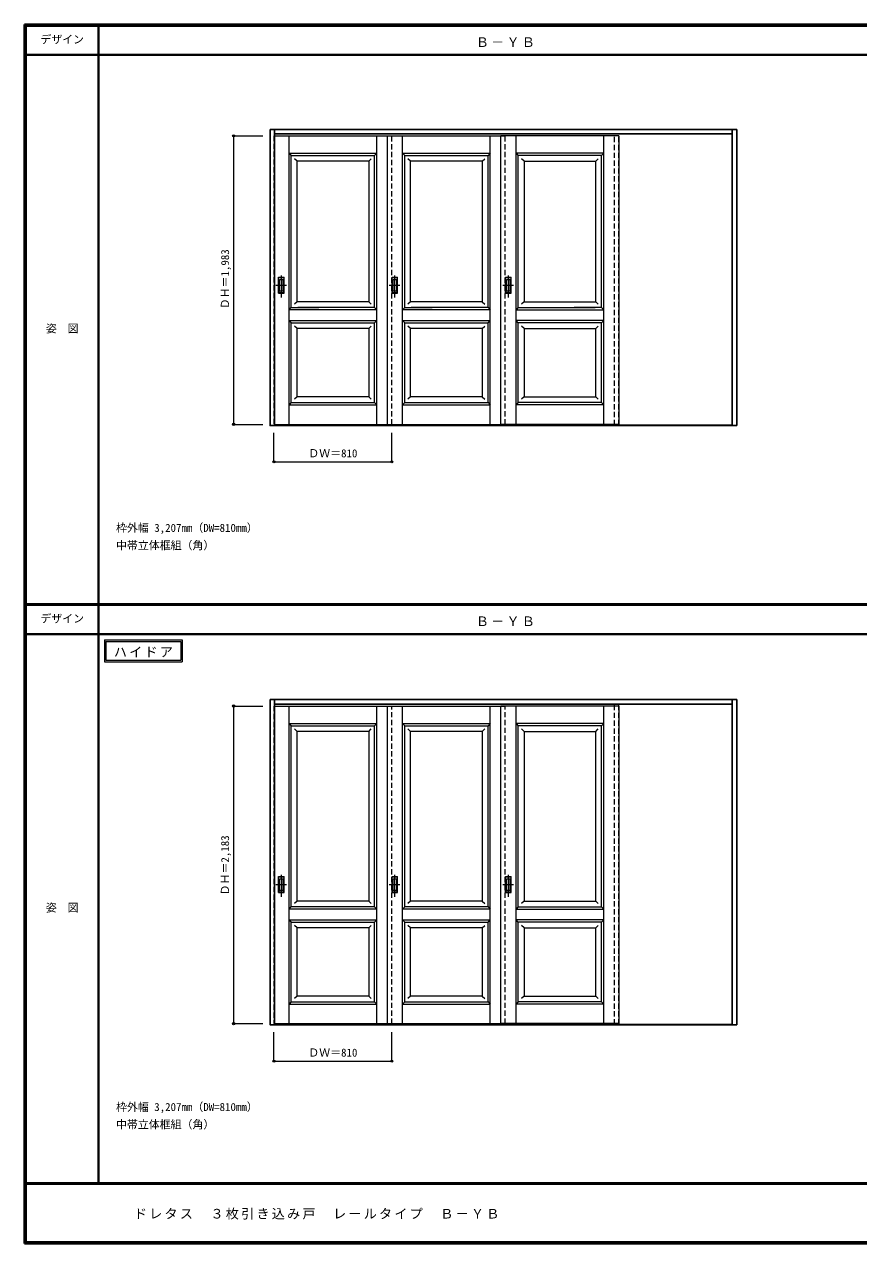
# Model space of a CAD drawing. Units: millimetres, scale not verified. Extents: x -6000 to 5700, y -4307 to 4175.
# Drawn here: x -6000 to -267, y -4205 to 4175 of the extents above; entities that cross this region are included whole.
import ezdxf
from ezdxf.enums import TextEntityAlignment as Align

# ---------------------------------------------------------------- set-up
doc = ezdxf.new("R2010")
doc.units = ezdxf.units.MM
doc.header["$LTSCALE"] = 30
doc.header["$PDMODE"] = 32
doc.header["$PDSIZE"] = 15
doc.linetypes.add('CHAIN1', pattern=[8, 5, -1, 1, -1])
doc.linetypes.add('DASHED1', pattern=[1.8, 1.2, -0.6])
for name, color, linetype, lineweight in [('0-2_扉', 7, 'Continuous', 18), ('0-4_枠', 3, 'Continuous', 25), ('0-6_引手', 7, 'Continuous', 18), ('0-A_文字', 7, 'Continuous', 18), ('0-B_寸法', 4, 'Continuous', 9), ('F-1_枠', 6, 'Continuous', 40), ('F-A_文字', 7, 'Continuous', 18)]:
    doc.layers.add(name, color=color, linetype=linetype, lineweight=lineweight)
doc.styles.add('ＭＳ ゴシック', font='')
doc.styles.get('ＭＳ ゴシック').set_extended_font_data('MS Gothic')

msp = doc.modelspace()

# ---------------------------------------------------------------- linework, layer by layer
at = {"layer": '0-2_扉', "color": 4, "linetype": 'DASHED1', "lineweight": 9}
for p, q in [((-4285, 3409), (-4285, 1426)), ((-4282, 3409), (-4285, 3409)), ((-3475, 1426), (-3475, 3409)), ((-2695, 1426), (-2695, 3409)), ((-1945, 1421), (-1945, 3423)), ((-1915, 1421), (-1915, 3423)), ((-4282, 1426), (-4285, 1426)), ((-4285, -510.25), (-4285, -2693.25)), ((-4282, -510.25), (-4285, -510.25)), ((-4282, -2693.25), (-4285, -2693.25))]:
    msp.add_line(p, q, dxfattribs=at)
at = {"layer": '0-2_扉'}
for p, q in [((-4282, 3409), (-3475, 3409)), ((-4181.5, 1426), (-4181.5, 3409)), ((-3578.5, 1426), (-3578.5, 3409)), ((-3505, 1426), (-3505, 3409)), ((-3505, 3409), (-2695, 3409)), ((-3401.5, 1426), (-3401.5, 3409)), ((-2798.5, 1426), (-2798.5, 3409)), ((-2725, 1426), (-2725, 3409)), ((-1915, 3409), (-2725, 3409)), ((-2621.5, 1426), (-2621.5, 3409)), ((-2018.5, 1426), (-2018.5, 3409)), ((-4181.5, 3289), (-4166.5, 3274)), ((-4166.5, 2360.24), (-4166.5, 3274)), ((-4166.5, 3274), (-3593.5, 3274)), ((-3593.5, 2229), (-3593.5, 3274)), ((-3401.5, 3289), (-3386.5, 3274)), ((-3386.5, 2360.24), (-3386.5, 3274)), ((-3386.5, 3274), (-2813.5, 3274)), ((-2813.5, 2229), (-2813.5, 3274)), ((-2606.5, 2229), (-2606.5, 3274)), ((-2033.5, 3274), (-2606.5, 3274)), ((-2018.5, 3289), (-2033.5, 3274)), ((-2033.5, 2360.24), (-2033.5, 3274)), ((-4126.46, 3234), (-4144.14, 3251.68)), ((-3633.5, 3234), (-4126.5, 3234)), ((-4126.5, 2269), (-4126.5, 3234)), ((-3633.5, 3234), (-3615.82, 3251.68)), ((-3633.5, 3234), (-3633.5, 2269)), ((-3346.46, 3234), (-3364.14, 3251.68)), ((-2853.5, 3234), (-3346.5, 3234)), ((-3346.5, 2269), (-3346.5, 3234)), ((-2853.5, 3234), (-2835.82, 3251.68)), ((-2853.5, 3234), (-2853.5, 2269)), ((-2566.5, 3234), (-2584.18, 3251.68)), ((-2566.5, 3234), (-2073.5, 3234)), ((-2566.5, 3234), (-2566.5, 2269)), ((-2073.54, 3234), (-2055.86, 3251.68)), ((-2073.5, 2269), (-2073.5, 3234)), ((-4166.31, 3091), (-4166.5, 3091)), ((-3386.31, 3091), (-3386.5, 3091)), ((-2033.69, 3091), (-2033.5, 3091)), ((-4166.5, 2229), (-4166.5, 2371.05)), ((-3386.5, 2229), (-3386.5, 2371.05)), ((-2033.5, 2229), (-2033.5, 2371.05)), ((-4126.5, 2269), (-4144.18, 2251.32)), ((-3633.5, 2269), (-4126.5, 2269)), ((-3633.5, 2269), (-3615.82, 2251.32)), ((-3346.5, 2269), (-3364.18, 2251.32)), ((-2853.5, 2269), (-3346.5, 2269)), ((-2853.5, 2269), (-2835.82, 2251.32)), ((-2566.5, 2269), (-2584.18, 2251.32)), ((-2566.5, 2269), (-2073.5, 2269)), ((-2073.5, 2269), (-2055.82, 2251.32)), ((-4181.5, 2214), (-4166.5, 2229)), ((-4166.5, 2229), (-3977.5, 2229)), ((-3593.5, 2229), (-4121.5, 2229)), ((-3401.5, 2214), (-3386.5, 2229)), ((-3386.5, 2229), (-3197.5, 2229)), ((-2813.5, 2229), (-3341.5, 2229)), ((-2606.5, 2229), (-2078.5, 2229)), ((-2033.5, 2229), (-2222.5, 2229)), ((-2018.5, 2214), (-2033.5, 2229)), ((-4181.5, 2139), (-4166.5, 2124)), ((-4181.5, 2139), (-3578.5, 2139)), ((-4166.5, 1576), (-4166.5, 2124)), ((-4126.46, 2084), (-4144.14, 2101.68)), ((-3633.5, 2084), (-3615.82, 2101.68)), ((-3593.5, 1576), (-3593.5, 2124)), ((-3401.5, 2139), (-3386.5, 2124)), ((-3401.5, 2139), (-2798.5, 2139)), ((-3386.5, 1576), (-3386.5, 2124)), ((-3346.46, 2084), (-3364.14, 2101.68)), ((-2853.5, 2084), (-2835.82, 2101.68)), ((-2813.5, 1576), (-2813.5, 2124)), ((-2018.5, 2139), (-2621.5, 2139)), ((-2606.5, 1576), (-2606.5, 2124)), ((-2566.5, 2084), (-2584.18, 2101.68)), ((-2073.54, 2084), (-2055.86, 2101.68)), ((-2018.5, 2139), (-2033.5, 2124)), ((-2033.5, 1576), (-2033.5, 2124)), ((-3633.5, 2084), (-4126.5, 2084)), ((-4126.5, 1616), (-4126.5, 2084)), ((-3633.5, 2084), (-3633.5, 1616)), ((-2853.5, 2084), (-3346.5, 2084)), ((-3346.5, 1616), (-3346.5, 2084)), ((-2853.5, 2084), (-2853.5, 1616)), ((-2566.5, 2084), (-2073.5, 2084)), ((-2566.5, 2084), (-2566.5, 1616)), ((-2073.5, 1616), (-2073.5, 2084)), ((-4126.5, 1616), (-4144.18, 1598.32)), ((-4126.5, 1616), (-4126.5, 1617.43)), ((-3633.5, 1616), (-4126.5, 1616)), ((-3633.5, 1616), (-3615.82, 1598.32)), ((-3346.5, 1616), (-3364.18, 1598.32)), ((-3346.5, 1616), (-3346.5, 1617.43)), ((-2853.5, 1616), (-3346.5, 1616)), ((-2853.5, 1616), (-2835.82, 1598.32)), ((-2566.5, 1616), (-2584.18, 1598.32)), ((-2566.5, 1616), (-2073.5, 1616)), ((-2073.5, 1616), (-2073.5, 1617.43)), ((-2073.5, 1616), (-2055.82, 1598.32)), ((-4166.5, 1576), (-4181.5, 1561)), ((-4181.5, 1561), (-3578.5, 1561)), ((-3386.5, 1576), (-3401.5, 1561)), ((-3401.5, 1561), (-2798.5, 1561)), ((-2018.5, 1561), (-2621.5, 1561)), ((-2033.5, 1576), (-2018.5, 1561)), ((-4282, 1426), (-3475, 1426)), ((-3505, 1426), (-2695, 1426)), ((-4282, -510.25), (-3475, -510.25)), ((-4181.5, -2693.25), (-4181.5, -510.25)), ((-3578.5, -2693.25), (-3578.5, -510.25)), ((-3505, -2693.25), (-3505, -510.25)), ((-3505, -510.25), (-2695, -510.25)), ((-3401.5, -2693.25), (-3401.5, -510.25)), ((-2798.5, -2693.25), (-2798.5, -510.25)), ((-2725, -2693.25), (-2725, -510.25)), ((-1915, -510.25), (-2725, -510.25)), ((-2621.5, -2693.25), (-2621.5, -510.25)), ((-2018.5, -2693.25), (-2018.5, -510.25)), ((-4181.5, -630.25), (-4166.5, -645.25)), ((-4166.5, -645.25), (-3593.5, -645.25)), ((-4166.5, -1890.25), (-4166.5, -645.25)), ((-4126.46, -685.25), (-4144.14, -667.57)), ((-3633.5, -685.25), (-3615.82, -667.57)), ((-3593.5, -1890.25), (-3593.5, -645.25)), ((-3401.5, -630.25), (-3386.5, -645.25)), ((-3386.5, -645.25), (-2813.5, -645.25)), ((-3386.5, -1890.25), (-3386.5, -645.25)), ((-3346.46, -685.25), (-3364.14, -667.57)), ((-2853.5, -685.25), (-2835.82, -667.57)), ((-2813.5, -1890.25), (-2813.5, -645.25)), ((-2033.5, -645.25), (-2606.5, -645.25)), ((-2606.5, -1890.25), (-2606.5, -645.25)), ((-2566.5, -685.25), (-2584.18, -667.57)), ((-2073.54, -685.25), (-2055.86, -667.57)), ((-2018.5, -630.25), (-2033.5, -645.25)), ((-2033.5, -1890.25), (-2033.5, -645.25)), ((-3633.5, -685.25), (-4126.5, -685.25)), ((-4126.5, -1850.25), (-4126.5, -685.25)), ((-3633.5, -685.25), (-3633.5, -1850.25)), ((-2853.5, -685.25), (-3346.5, -685.25)), ((-3346.5, -1850.25), (-3346.5, -685.25)), ((-2853.5, -685.25), (-2853.5, -1850.25)), ((-2566.5, -685.25), (-2073.5, -685.25)), ((-2566.5, -685.25), (-2566.5, -1850.25)), ((-2073.5, -1850.25), (-2073.5, -685.25)), ((-4166.31, -828.25), (-4166.5, -828.25)), ((-3386.31, -828.25), (-3386.5, -828.25)), ((-2033.69, -828.25), (-2033.5, -828.25)), ((-4181.5, -1905.25), (-4166.5, -1890.25)), ((-3593.5, -1890.25), (-4166.5, -1890.25)), ((-4126.5, -1850.25), (-4144.18, -1867.93)), ((-3633.5, -1850.25), (-4126.5, -1850.25)), ((-3633.5, -1850.25), (-3615.82, -1867.93)), ((-3401.5, -1905.25), (-3386.5, -1890.25)), ((-2813.5, -1890.25), (-3386.5, -1890.25)), ((-3346.5, -1850.25), (-3364.18, -1867.93)), ((-2853.5, -1850.25), (-3346.5, -1850.25)), ((-2853.5, -1850.25), (-2835.82, -1867.93)), ((-2606.5, -1890.25), (-2033.5, -1890.25)), ((-2566.5, -1850.25), (-2584.18, -1867.93)), ((-2566.5, -1850.25), (-2073.5, -1850.25)), ((-2073.5, -1850.25), (-2055.82, -1867.93)), ((-2018.5, -1905.25), (-2033.5, -1890.25)), ((-4181.5, -1980.25), (-4166.5, -1995.25)), ((-4181.5, -1980.25), (-3578.5, -1980.25)), ((-4166.5, -2543.25), (-4166.5, -1995.25)), ((-3593.5, -2543.25), (-3593.5, -1995.25)), ((-3401.5, -1980.25), (-3386.5, -1995.25)), ((-3401.5, -1980.25), (-2798.5, -1980.25)), ((-3386.5, -2543.25), (-3386.5, -1995.25)), ((-2813.5, -2543.25), (-2813.5, -1995.25)), ((-2018.5, -1980.25), (-2621.5, -1980.25)), ((-2606.5, -2543.25), (-2606.5, -1995.25)), ((-2018.5, -1980.25), (-2033.5, -1995.25)), ((-2033.5, -2543.25), (-2033.5, -1995.25)), ((-4126.46, -2035.25), (-4144.14, -2017.57)), ((-3633.5, -2035.25), (-4126.5, -2035.25)), ((-4126.5, -2503.25), (-4126.5, -2035.25)), ((-3633.5, -2035.25), (-3615.82, -2017.57)), ((-3633.5, -2035.25), (-3633.5, -2503.25)), ((-3346.46, -2035.25), (-3364.14, -2017.57)), ((-2853.5, -2035.25), (-3346.5, -2035.25)), ((-3346.5, -2503.25), (-3346.5, -2035.25)), ((-2853.5, -2035.25), (-2835.82, -2017.57)), ((-2853.5, -2035.25), (-2853.5, -2503.25)), ((-2566.5, -2035.25), (-2584.18, -2017.57)), ((-2566.5, -2035.25), (-2073.5, -2035.25)), ((-2566.5, -2035.25), (-2566.5, -2503.25)), ((-2073.54, -2035.25), (-2055.86, -2017.57)), ((-2073.5, -2503.25), (-2073.5, -2035.25)), ((-4126.5, -2503.25), (-4144.18, -2520.93)), ((-4126.5, -2503.25), (-4126.5, -2501.82)), ((-3633.5, -2503.25), (-4126.5, -2503.25)), ((-3633.5, -2503.25), (-3615.82, -2520.93)), ((-3346.5, -2503.25), (-3364.18, -2520.93)), ((-3346.5, -2503.25), (-3346.5, -2501.82)), ((-2853.5, -2503.25), (-3346.5, -2503.25)), ((-2853.5, -2503.25), (-2835.82, -2520.93)), ((-2566.5, -2503.25), (-2584.18, -2520.93)), ((-2566.5, -2503.25), (-2073.5, -2503.25)), ((-2073.5, -2503.25), (-2073.5, -2501.82)), ((-2073.5, -2503.25), (-2055.82, -2520.93)), ((-4166.5, -2543.25), (-4181.5, -2558.25)), ((-4181.5, -2558.25), (-3578.5, -2558.25)), ((-3386.5, -2543.25), (-3401.5, -2558.25)), ((-3401.5, -2558.25), (-2798.5, -2558.25)), ((-2018.5, -2558.25), (-2621.5, -2558.25)), ((-2033.5, -2543.25), (-2018.5, -2558.25)), ((-4282, -2693.25), (-3475, -2693.25)), ((-3505, -2693.25), (-2695, -2693.25))]:
    msp.add_line(p, q, dxfattribs=at)
at = {"layer": '0-2_扉', "color": 3, "lineweight": 25}
msp.add_line((-2725, 1418), (-2695, 1418), dxfattribs=at)
at = {"layer": '0-2_扉'}
for points in [[(-1915, 3409), (-1915, 1426), (-2725, 1426)], [(-4181.5, 3289), (-3578.5, 3289), (-3593.5, 3274)], [(-3401.5, 3289), (-2798.5, 3289), (-2813.5, 3274)], [(-2018.5, 3289), (-2621.5, 3289), (-2606.5, 3274)], [(-3593.5, 2229), (-3578.5, 2214), (-4181.5, 2214)], [(-2813.5, 2229), (-2798.5, 2214), (-3401.5, 2214)], [(-2606.5, 2229), (-2621.5, 2214), (-2018.5, 2214)], [(-4166.5, 2124), (-3593.5, 2124), (-3578.5, 2139)], [(-3386.5, 2124), (-2813.5, 2124), (-2798.5, 2139)], [(-2033.5, 2124), (-2606.5, 2124), (-2621.5, 2139)], [(-4166.5, 1576), (-3593.5, 1576), (-3578.5, 1561)], [(-3386.5, 1576), (-2813.5, 1576), (-2798.5, 1561)], [(-2033.5, 1576), (-2606.5, 1576), (-2621.5, 1561)], [(-1915, -510.25), (-1915, -2693.25), (-2725, -2693.25)], [(-4181.5, -630.25), (-3578.5, -630.25), (-3593.5, -645.25)], [(-3401.5, -630.25), (-2798.5, -630.25), (-2813.5, -645.25)], [(-2018.5, -630.25), (-2621.5, -630.25), (-2606.5, -645.25)], [(-3593.5, -1890.25), (-3578.5, -1905.25), (-4181.5, -1905.25)], [(-2813.5, -1890.25), (-2798.5, -1905.25), (-3401.5, -1905.25)], [(-2606.5, -1890.25), (-2621.5, -1905.25), (-2018.5, -1905.25)], [(-4166.5, -1995.25), (-3593.5, -1995.25), (-3578.5, -1980.25)], [(-3386.5, -1995.25), (-2813.5, -1995.25), (-2798.5, -1980.25)], [(-2033.5, -1995.25), (-2606.5, -1995.25), (-2621.5, -1980.25)], [(-4166.5, -2543.25), (-3593.5, -2543.25), (-3578.5, -2558.25)], [(-3386.5, -2543.25), (-2813.5, -2543.25), (-2798.5, -2558.25)], [(-2033.5, -2543.25), (-2606.5, -2543.25), (-2621.5, -2558.25)]]:
    msp.add_lwpolyline(points, dxfattribs=at)
at = {"layer": '0-4_枠'}
for p, q in [((-4312, 3453), (-1105, 3453)), ((-4282, 1418), (-4282, 3453)), ((-1135, 1418), (-1135, 3453)), ((-1105, 1418), (-1105, 3453)), ((-4282, 3423), (-1135, 3423)), ((-1135, 1421), (-4282, 1421)), ((-1135, 1418), (-4282, 1418)), ((-1105, 1418), (-1135, 1418)), ((-4312, -466.25), (-1105, -466.25)), ((-4282, -2701.25), (-4282, -466.25)), ((-4282, -496.25), (-1135, -496.25)), ((-1135, -2701.25), (-1135, -466.25)), ((-1105, -2701.25), (-1105, -466.25)), ((-1135, -2698.25), (-4282, -2698.25)), ((-1135, -2701.25), (-4282, -2701.25)), ((-2725, -2701.25), (-2695, -2701.25)), ((-1105, -2701.25), (-1135, -2701.25))]:
    msp.add_line(p, q, dxfattribs=at)
at = {"layer": '0-4_枠', "color": 4, "linetype": 'DASHED1', "lineweight": 9}
for p, q in [((-1945, -2698.25), (-1945, -496.25)), ((-1915, -2698.25), (-1915, -496.25)), ((-3475, -2693.25), (-3475, -510.25)), ((-2695, -2693.25), (-2695, -510.25))]:
    msp.add_line(p, q, dxfattribs=at)
at = {"layer": '0-4_枠'}
for points in [[(-4282, 1418), (-4312, 1418), (-4312, 3453)], [(-4282, -2701.25), (-4312, -2701.25), (-4312, -466.25)]]:
    msp.add_lwpolyline(points, dxfattribs=at)
at = {"layer": '0-6_引手'}
for p, q in [((-4253, 2438.5), (-4215, 2438.5)), ((-4253, 2328.5), (-4253, 2438.5)), ((-4215, 2328.5), (-4215, 2438.5)), ((-3473, 2438.5), (-3435, 2438.5)), ((-3473, 2328.5), (-3473, 2438.5)), ((-3435, 2328.5), (-3435, 2438.5)), ((-2693, 2438.5), (-2655, 2438.5)), ((-2693, 2328.5), (-2693, 2438.5)), ((-2655, 2328.5), (-2655, 2438.5)), ((-4246.5, 2422.5), (-4221.5, 2422.5)), ((-4246.5, 2344.5), (-4246.5, 2422.5)), ((-4221.5, 2344.5), (-4221.5, 2422.5)), ((-3466.5, 2422.5), (-3441.5, 2422.5)), ((-3466.5, 2344.5), (-3466.5, 2422.5)), ((-3441.5, 2344.5), (-3441.5, 2422.5)), ((-2686.5, 2422.5), (-2661.5, 2422.5)), ((-2686.5, 2344.5), (-2686.5, 2422.5)), ((-2661.5, 2344.5), (-2661.5, 2422.5)), ((-4253, 2328.5), (-4215, 2328.5)), ((-4246.5, 2344.5), (-4221.5, 2344.5)), ((-3473, 2328.5), (-3435, 2328.5)), ((-3466.5, 2344.5), (-3441.5, 2344.5)), ((-2693, 2328.5), (-2655, 2328.5)), ((-2686.5, 2344.5), (-2661.5, 2344.5)), ((-4253, -1680.75), (-4215, -1680.75)), ((-4253, -1790.75), (-4253, -1680.75)), ((-4246.5, -1696.75), (-4221.5, -1696.75)), ((-4246.5, -1774.75), (-4246.5, -1696.75)), ((-4221.5, -1774.75), (-4221.5, -1696.75)), ((-4215, -1790.75), (-4215, -1680.75)), ((-3473, -1680.75), (-3435, -1680.75)), ((-3473, -1790.75), (-3473, -1680.75)), ((-3466.5, -1696.75), (-3441.5, -1696.75)), ((-3466.5, -1774.75), (-3466.5, -1696.75)), ((-3441.5, -1774.75), (-3441.5, -1696.75)), ((-3435, -1790.75), (-3435, -1680.75)), ((-2693, -1680.75), (-2655, -1680.75)), ((-2693, -1790.75), (-2693, -1680.75)), ((-2686.5, -1696.75), (-2661.5, -1696.75)), ((-2686.5, -1774.75), (-2686.5, -1696.75)), ((-2661.5, -1774.75), (-2661.5, -1696.75)), ((-2655, -1790.75), (-2655, -1680.75)), ((-4253, -1790.75), (-4215, -1790.75)), ((-4246.5, -1774.75), (-4221.5, -1774.75)), ((-3473, -1790.75), (-3435, -1790.75)), ((-3466.5, -1774.75), (-3441.5, -1774.75)), ((-2693, -1790.75), (-2655, -1790.75)), ((-2686.5, -1774.75), (-2661.5, -1774.75))]:
    msp.add_line(p, q, dxfattribs=at)
at = {"layer": '0-6_引手', "linetype": 'CHAIN1'}
for p, q in [((-4234, 2298.27), (-4234, 2469.12)), ((-3454, 2298.27), (-3454, 2469.12)), ((-2674, 2298.27), (-2674, 2469.12)), ((-4272.07, 2383.5), (-4199.56, 2383.5)), ((-3492.07, 2383.5), (-3419.56, 2383.5)), ((-2712.07, 2383.5), (-2639.56, 2383.5)), ((-4234, -1820.98), (-4234, -1650.13)), ((-3454, -1820.98), (-3454, -1650.13)), ((-2674, -1820.98), (-2674, -1650.13)), ((-4272.07, -1735.75), (-4199.56, -1735.75)), ((-3492.07, -1735.75), (-3419.56, -1735.75)), ((-2712.07, -1735.75), (-2639.56, -1735.75))]:
    msp.add_line(p, q, dxfattribs=at)
at = {"layer": '0-6_引手', "linetype": 'DASHED1'}
for p, q in [((-4218, 2332.5), (-4218, 2434.5)), ((-3438, 2332.5), (-3438, 2434.5)), ((-2658, 2332.5), (-2658, 2434.5)), ((-4250, 2332.5), (-4218, 2332.5)), ((-3470, 2332.5), (-3438, 2332.5)), ((-2690, 2332.5), (-2658, 2332.5)), ((-4218, -1786.75), (-4218, -1684.75)), ((-3438, -1786.75), (-3438, -1684.75)), ((-2658, -1786.75), (-2658, -1684.75)), ((-4250, -1786.75), (-4218, -1786.75)), ((-3470, -1786.75), (-3438, -1786.75)), ((-2690, -1786.75), (-2658, -1786.75))]:
    msp.add_line(p, q, dxfattribs=at)
for points in [[(-4250, 2332.5), (-4250, 2434.5), (-4218, 2434.5)], [(-3470, 2332.5), (-3470, 2434.5), (-3438, 2434.5)], [(-2690, 2332.5), (-2690, 2434.5), (-2658, 2434.5)], [(-4250, -1786.75), (-4250, -1684.75), (-4218, -1684.75)], [(-3470, -1786.75), (-3470, -1684.75), (-3438, -1684.75)], [(-2690, -1786.75), (-2690, -1684.75), (-2658, -1684.75)]]:
    msp.add_lwpolyline(points, dxfattribs=at)
at = {"layer": '0-A_文字'}
for p, q in [((-5450, -55.5), (-5450, -205.5)), ((-5440, -65.5), (-4925.67, -65.5)), ((-4925.67, -65.5), (-4925.67, -195.5)), ((-5450, -205.5), (-4915.67, -205.5))]:
    msp.add_line(p, q, dxfattribs=at)
for points in [[(-5450, -55.5), (-4915.67, -55.5), (-4915.67, -205.5)], [(-5440, -65.5), (-5440, -195.5), (-4925.67, -195.5)]]:
    msp.add_lwpolyline(points, dxfattribs=at)
at = {"layer": '0-B_寸法'}
for p, q in [((-4562, 3409), (-4362, 3409)), ((-4562, 3409), (-4562, 1426)), ((-4562, 1426), (-4362, 1426)), ((-4285, 1168), (-4285, 1368)), ((-3475, 1168), (-3475, 1368)), ((-4285, 1168), (-3475, 1168)), ((-4562, -510.25), (-4362, -510.25)), ((-4562, -510.25), (-4562, -2693.25)), ((-4562, -2693.25), (-4362, -2693.25)), ((-4285, -2951.25), (-4285, -2751.25)), ((-3475, -2951.25), (-3475, -2751.25)), ((-4285, -2951.25), (-3475, -2951.25))]:
    msp.add_line(p, q, dxfattribs=at)
at = {"layer": '0-B_寸法', "color": 7}
for p in [(-4562, 3409), (-4562, 1426), (-4285, 1168), (-3475, 1168), (-4562, -510.25), (-4562, -2693.25), (-4285, -2951.25), (-3475, -2951.25)]:
    msp.add_point(p, dxfattribs=at)
at = {"layer": 'F-1_枠'}
for p, q in [((-6000, 4175), (5700, 4175)), ((-6000, 4175), (-6000, -4205)), ((-6000, 4170), (5700, 4170)), ((-6000, 4165), (5700, 4165)), ((-5995, 4175), (-5995, -4205)), ((-5990, 4175), (-5990, -4205)), ((-5490, 4175), (-5490, -3790)), ((-6000, 3965), (5700, 3965)), ((-6000, 190.5), (5700, 190.5)), ((-6000, 187.5), (5700, 187.5)), ((-6000, 184.5), (5700, 184.5)), ((-6000, -15.5), (5700, -15.5)), ((5700, -3790), (-6000, -3790)), ((5700, -3795), (-6000, -3795)), ((5700, -4195), (-6000, -4195)), ((5700, -4200), (-6000, -4200)), ((5700, -4205), (-6000, -4205))]:
    msp.add_line(p, q, dxfattribs=at)

# ---------------------------------------------------------------- texts
at = {"layer": '0-A_文字', "style": 'ＭＳ ゴシック'}
for s, p in [('枠外幅 3,207mm（DW=810mm）', (-5370, 670.5)), ('中帯立体框組（角）', (-5370, 550.5)), ('枠外幅 3,207mm（DW=810mm）', (-5370, -3310)), ('中帯立体框組（角）', (-5370, -3430))]:
    msp.add_text(s, height=54.99, dxfattribs=at).set_placement(p, align=Align.BOTTOM_LEFT)
at = {"layer": '0-A_文字', "char_height": 65.98, "attachment_point": 7, "style": 'ＭＳ ゴシック'}
for s, insert in [('\\T1.17;Ｂ－ＹＢ', (-2897.5, 4020)), ('\\T1.17;Ｂ－ＹＢ', (-2897.5, 39.5)), ('\\T1.17;ハイドア', (-5385.34, -175.5))]:
    msp.add_mtext(s, dxfattribs=dict(at, insert=insert))
at = {"layer": '0-B_寸法', "color": 7, "style": 'ＭＳ ゴシック'}
for s, p in [('ＤＨ＝1,983', (-4577, 2217.25)), ('ＤＨ＝2,183', (-4577, -1811.25))]:
    msp.add_text(s, height=54.99, rotation=90, dxfattribs=at).set_placement(p, align=Align.BOTTOM_LEFT)
for p in [(-4048.75, 1183), (-4048.75, -2936.25)]:
    msp.add_text('ＤＷ＝810', height=54.99, dxfattribs=at).set_placement(p, align=Align.BOTTOM_LEFT)
at = {"layer": 'F-A_文字', "style": 'ＭＳ ゴシック'}
for s, p in [('デザイン', (-5890, 4027.5)), ('姿\u3000図', (-5852.5, 2040.25)), ('デザイン', (-5890, 47)), ('姿\u3000図', (-5852.5, -1940.25))]:
    msp.add_text(s, height=54.99, dxfattribs=at).set_placement(p, align=Align.BOTTOM_LEFT)
at = {"layer": 'F-A_文字', "insert": (-5247.55, -4040), "char_height": 65.98, "attachment_point": 7, "style": 'ＭＳ ゴシック'}
msp.add_mtext('\\T1.17;ドレタス\u3000３枚引き込み戸\u3000レールタイプ\u3000Ｂ－ＹＢ', dxfattribs=at)

doc.saveas('drawing.dxf')
